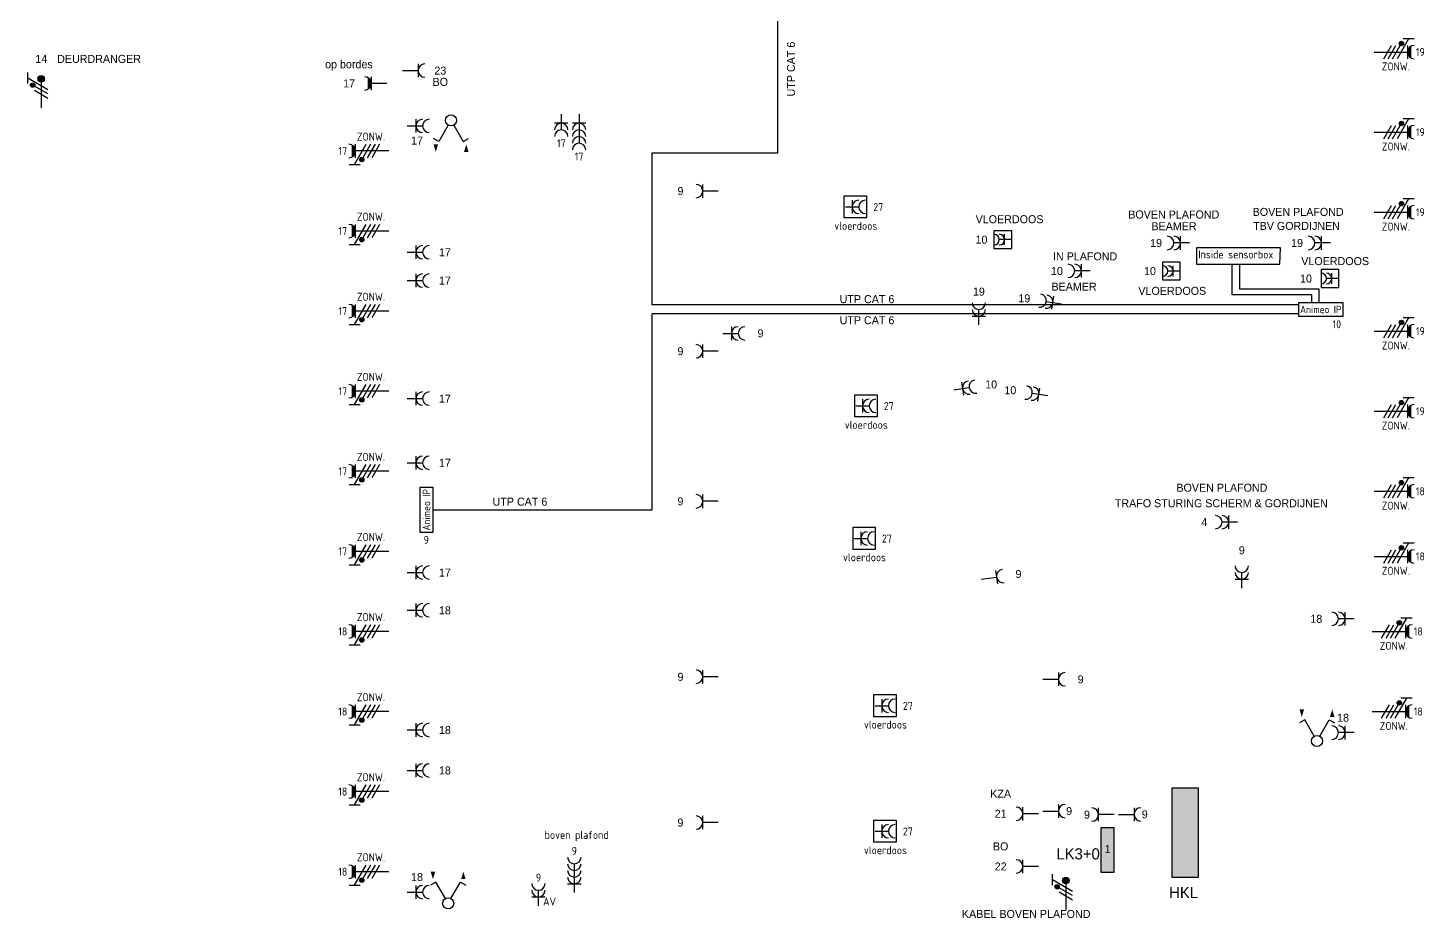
# Model space of a CAD drawing. Header units: millimetres. Extents: x -3262 to 234675, y 0 to 85156.
# Drawn here: x 81750 to 113144, y 37296 to 57305 of the extents above; entities that cross this region are included whole.
import ezdxf
from ezdxf.enums import TextEntityAlignment as Align

# ---------------------------------------------------------------- set-up
doc = ezdxf.new("R2010")
doc.units = ezdxf.units.MM
doc.header["$LTSCALE"] = 100
doc.layers.get('0').update_dxf_attribs({"linetype": 'CONTINUOUS'})
for name, color, linetype in [('EL$1----', 3, 'CONTINUOUS'), ('EL6212--', 3, 'CONTINUOUS'), ('EL6222--', 3, 'CONTINUOUS'), ('EL6223--', 3, 'CONTINUOUS')]:
    doc.layers.add(name, color=color, linetype=linetype)
doc.styles.add('buro-018', font='BUROFONT.shx', dxfattribs={"height": 180})
doc.styles.add('BURO-025', font='BUROFONT.shx', dxfattribs={"height": 250})
doc.styles.add('STABICAD-012', font='ISOCP.SHX', dxfattribs={"height": 1.2})
doc.styles.add('STABICAD-018', font='ISOCP.SHX', dxfattribs={"height": 180})

# ---------------------------------------------------------------- blocks, each defined once
blk = doc.blocks.new('111304A')
at = {"color": 0, "linetype": 'Continuous'}
for p, q in [((0, 1), (0, 4.5)), ((-1.5, 3), (1.5, 3))]:
    blk.add_line(p, q, dxfattribs=at)
for centre in [(0, 6), (0, 4.5)]:
    blk.add_arc(centre, 1.5, 180, 0, dxfattribs=at)
at = {"color": 0, "linetype": 'Continuous', "style": 'buro-018'}
for tag, p in [('CIRCUIT', (0, 8.5)), ('PANEL', (0, 11.5)), ('SUBCIRCUIT', (4.5, 8.5))]:
    blk.add_attdef(tag, text='', height=1.8, dxfattribs=at).set_placement(p, align=Align.MIDDLE)
at = {"color": 0, "linetype": 'Continuous', "style": 'buro-018', "flags": 1}
for tag, p in [('POWERCODE', (13, 8.5)), ('ARTICLECODE', (0, 0))]:
    blk.add_attdef(tag, text='', height=1.8, dxfattribs=at).set_placement(p, align=Align.MIDDLE)
blk = doc.blocks.new('E00078')
at = {"color": 0, "linetype": 'Continuous'}
for p, q in [((-3, 6.48), (-3, 8.98)), ((-3, 7.73), (1.5, 5.13)), ((0, 7.5), (0, 1)), ((1.5, 4.13), (-1.5, 5.87)), ((1.5, 3.13), (-1.5, 4.87))]:
    blk.add_line(p, q, dxfattribs=at)
at = {"color": 0, "linetype": 'Continuous', "const_width": 0.5}
blk.add_lwpolyline([(-2.18, 6.12, 1), (-1.68, 6.12, 1)], format="xyb", close=True, dxfattribs=at)
at = {"color": 0, "const_width": 0.75}
blk.add_lwpolyline([(-0.38, 7.5, 1), (0.38, 7.5, 1)], format="xyb", close=True, dxfattribs=at)
at = {"color": 0, "linetype": 'Continuous'}
for centre, radius in [((-1.93, 6.12), 0.5), ((0, 7.5), 0.75)]:
    blk.add_circle(centre, radius, dxfattribs=at)
at = {"color": 0, "linetype": 'Continuous', "style": 'buro-018'}
for tag, p in [('PANEL', (0, 14)), ('CIRCUIT', (0, 11)), ('SUBCIRCUIT', (4.5, 11))]:
    blk.add_attdef(tag, text='', height=1.8, dxfattribs=at).set_placement(p, align=Align.MIDDLE)
at = {"color": 0, "linetype": 'Continuous', "style": 'buro-018', "flags": 1}
for tag, p in [('POWERCODE', (13, 11)), ('ARTICLECODE', (0, 0))]:
    blk.add_attdef(tag, text='', height=1.8, dxfattribs=at).set_placement(p, align=Align.MIDDLE)
blk = doc.blocks.new('111304')
at = {"color": 0, "linetype": 'Continuous'}
for p, q in [((-1.5, 4.5), (1.5, 4.5)), ((0, 1), (0, 4.5))]:
    blk.add_line(p, q, dxfattribs=at)
blk.add_arc((0, 6), 1.5, 180, 0, dxfattribs=at)
at = {"color": 0, "linetype": 'Continuous', "style": 'buro-018'}
for tag, p in [('CIRCUIT', (0, 8.5)), ('PANEL', (0, 11.5)), ('SUBCIRCUIT', (4.5, 8.5))]:
    blk.add_attdef(tag, text='', height=1.8, dxfattribs=at).set_placement(p, align=Align.MIDDLE)
at = {"color": 0, "linetype": 'Continuous', "style": 'buro-018', "flags": 1}
for tag, p in [('POWERCODE', (13, 8.5)), ('ARTICLECODE', (0, 0))]:
    blk.add_attdef(tag, text='', height=1.8, dxfattribs=at).set_placement(p, align=Align.MIDDLE)
blk = doc.blocks.new('E00149')
at = {"color": 0, "linetype": 'Continuous'}
for p, q in [((2, 2), (-2, 2)), ((-2, 2), (-2, -2)), ((2, -2), (2, 2)), ((-2, -2), (2, -2))]:
    blk.add_line(p, q, dxfattribs=at)
at = {"color": 0, "linetype": 'Continuous', "style": 'buro-018'}
for tag, p in [('PANEL', (0, 7)), ('CIRCUIT', (0, 4)), ('SUBCIRCUIT', (4.5, 4)), ('TEXT1', (0, 0))]:
    blk.add_attdef(tag, text='', height=1.8, dxfattribs=at).set_placement(p, align=Align.MIDDLE)
at = {"color": 0, "linetype": 'Continuous', "style": 'buro-018', "flags": 1}
for tag, p in [('POWERCODE', (13, 4)), ('ARTICLECODE', (0, 0))]:
    blk.add_attdef(tag, text='', height=1.8, dxfattribs=at).set_placement(p, align=Align.MIDDLE)
blk = doc.blocks.new('1116A4C')
at = {"color": 0, "linetype": 'Continuous'}
for p, q in [((-5, 4), (-5, 1)), ((5, 4), (-5, 4)), ((5, 1), (5, 4)), ((-5, 1), (5, 1))]:
    blk.add_line(p, q, dxfattribs=at)
blk.add_solid([(-5, 4), (-5, 1), (5, 4), (5, 1)], dxfattribs=at)
at = {"color": 0, "linetype": 'Continuous', "style": 'buro-018'}
for tag, p in [('PANEL', (0, 15)), ('CIRCUIT', (0, 9)), ('SUBCIRCUIT', (4.5, 9)), ('PANELNAME', (0, 6))]:
    blk.add_attdef(tag, text='', height=1.8, dxfattribs=at).set_placement(p, align=Align.MIDDLE)
at = {"color": 0, "linetype": 'Continuous', "style": 'buro-018', "flags": 1}
blk.add_attdef('ARTICLECODE', text='', height=1.8, dxfattribs=at).set_placement((0, 0), align=Align.MIDDLE)
at = {"layer": 'EL6222--', "color": 1, "style": 'STABICAD-012', "flags": 1}
blk.add_attdef('CASCADINGPANEL', text='', height=1.8, rotation=90, dxfattribs=at).set_placement((903.38, 707.15), align=Align.MIDDLE_CENTER)
blk = doc.blocks.new('111304WD')
at = {"color": 0, "linetype": 'Continuous'}
for p, q in [((-1.5, 4.5), (1.5, 4.5)), ((1.3, 5.25), (-1.3, 5.25)), ((1.16, 5.05), (-1.16, 5.05)), ((0.96, 4.85), (-0.96, 4.85)), ((0.65, 4.65), (-0.65, 4.65)), ((0, 1), (0, 4.5))]:
    blk.add_line(p, q, dxfattribs=at)
blk.add_arc((0, 6), 1.5, 180, 0, dxfattribs=at)
at = {"color": 0, "linetype": 'Continuous', "style": 'buro-018'}
for tag, p in [('CIRCUIT', (0, 8.5)), ('PANEL', (0, 11.5)), ('SUBCIRCUIT', (4.5, 8.5))]:
    blk.add_attdef(tag, text='', height=1.8, dxfattribs=at).set_placement(p, align=Align.MIDDLE)
at = {"color": 0, "linetype": 'Continuous', "style": 'buro-018', "flags": 1}
for tag, p in [('POWERCODE', (13, 8.5)), ('ARTICLECODE', (0, 0))]:
    blk.add_attdef(tag, text='', height=1.8, dxfattribs=at).set_placement(p, align=Align.MIDDLE)
blk = doc.blocks.new('111304C')
at = {"color": 0, "linetype": 'Continuous'}
for p, q in [((0, 1), (0, 7.5)), ((-1.5, 3), (1.5, 3))]:
    blk.add_line(p, q, dxfattribs=at)
for centre in [(0, 9), (0, 7.5), (0, 6), (0, 4.5)]:
    blk.add_arc(centre, 1.5, 180, 0, dxfattribs=at)
at = {"color": 0, "linetype": 'Continuous', "style": 'STABICAD-018'}
for tag, p in [('PANEL', (0, 14.5)), ('CIRCUIT', (0, 11.5)), ('SUBCIRCUIT', (4.5, 11.5)), ('ARTICLECODE', (0, 0))]:
    blk.add_attdef(tag, text='', height=1.8, dxfattribs=at).set_placement(p, align=Align.MIDDLE)
at = {"color": 0, "linetype": 'Continuous', "style": 'STABICAD-018', "flags": 1}
blk.add_attdef('POWERCODE', text='', height=1.8, dxfattribs=at).set_placement((13, 11.5), align=Align.MIDDLE)
blk = doc.blocks.new('111304R')
at = {"color": 0, "linetype": 'Continuous'}
for p, q in [((-2.5, 2.5), (2.5, 2.5)), ((-2.5, -2.5), (-2.5, 2.5)), ((0, -2.25), (0, 0.75)), ((2.5, 2.5), (2.5, -2.5)), ((2.5, -2.5), (-2.5, -2.5)), ((-1.5, -0.75), (1.5, -0.75))]:
    blk.add_line(p, q, dxfattribs=at)
for centre in [(0, 2.25), (0, 0.75)]:
    blk.add_arc(centre, 1.5, 180, 0, dxfattribs=at)
at = {"color": 0, "linetype": 'Continuous', "style": 'STABICAD-018'}
for tag, p in [('PANEL', (-0.12, 6.9)), ('CIRCUIT', (-0.12, 3.9)), ('SUBCIRCUIT', (4.38, 3.9)), ('ARTICLECODE', (0, -3.5))]:
    blk.add_attdef(tag, text='', height=1.8, dxfattribs=at).set_placement(p, align=Align.MIDDLE)
at = {"color": 0, "linetype": 'Continuous', "style": 'STABICAD-018', "flags": 1}
blk.add_attdef('POWERCODE', text='', height=1.8, dxfattribs=at).set_placement((12.88, 3.9), align=Align.MIDDLE)
blk = doc.blocks.new('111405A')
at = {"color": 0, "linetype": 'Continuous'}
for p, q in [((-2.74, 7), (-3.95, 6.3)), ((-0.62, 3.33), (-2.74, 7)), ((0.62, 3.33), (2.74, 7)), ((2.74, 7), (3.95, 6.3))]:
    blk.add_line(p, q, dxfattribs=at)
for points in [[(-3.42, 7.67, 0, 1, 0), (-3.42, 9.33, 1, 1, 0)], [(3.42, 9.33, 0, 1, 0), (3.42, 7.67, 1, 1, 0)]]:
    blk.add_lwpolyline(points, format="xyseb", dxfattribs=at)
blk.add_circle((0, 2.25), 1.25, dxfattribs=at)
at = {"color": 0, "linetype": 'Continuous', "style": 'STABICAD-018'}
blk.add_attdef('ARTICLECODE', text='', height=1.8, dxfattribs=at).set_placement((0, 0), align=Align.MIDDLE)
blk = doc.blocks.new('E00113')
at = {"color": 0, "linetype": 'Continuous'}
for p, q in [((-5, 4), (-5, 1)), ((5, 4), (-5, 4)), ((5, 1), (5, 4)), ((-5, 1), (5, 1))]:
    blk.add_line(p, q, dxfattribs=at)
at = {"color": 0, "linetype": 'Continuous', "style": 'STABICAD-018'}
for tag, p in [('TEXT1', (0, 6)), ('TEXT2', (0, 2.5)), ('ARTICLECODE', (0, 0))]:
    blk.add_attdef(tag, text='', height=1.8, dxfattribs=at).set_placement(p, align=Align.MIDDLE)
blk = doc.blocks.new('111304FW')
at = {"color": 0, "linetype": 'Continuous'}
for p, q in [((-3, 9.98), (-3, 7.48)), ((-3, 8.73), (1.5, 6.13)), ((-1.5, 8.5), (1.5, 8.5)), ((1.5, 5.13), (-1.5, 6.87)), ((1.3, 9.25), (-1.3, 9.25)), ((1.16, 9.05), (-1.16, 9.05)), ((0.96, 8.85), (-0.96, 8.85)), ((0.65, 8.65), (-0.65, 8.65)), ((0, 1), (0, 8.5)), ((1.5, 4.13), (-1.5, 5.87)), ((1.5, 3.13), (-1.5, 4.87))]:
    blk.add_line(p, q, dxfattribs=at)
at = {"color": 0, "linetype": 'Continuous', "const_width": 0.5}
blk.add_lwpolyline([(-1.68, 7.12, 1), (-2.18, 7.12, 1)], format="xyb", close=True, dxfattribs=at)
at = {"color": 0, "linetype": 'Continuous'}
blk.add_circle((-1.93, 7.12), 0.5, dxfattribs=at)
blk.add_arc((0, 10), 1.5, 180, 0, dxfattribs=at)
at = {"color": 0, "linetype": 'Continuous', "style": 'STABICAD-018'}
for tag, p in [('PANEL', (0, 15.5)), ('CIRCUIT', (0, 12.5)), ('SUBCIRCUIT', (4.5, 12.5)), ('ARTICLECODE', (0, 0))]:
    blk.add_attdef(tag, text='', height=1.8, dxfattribs=at).set_placement(p, align=Align.MIDDLE)
at = {"color": 0, "linetype": 'Continuous', "style": 'STABICAD-018', "flags": 1}
blk.add_attdef('POWERCODE', text='', height=1.8, dxfattribs=at).set_placement((13, 12.5), align=Align.MIDDLE)

msp = doc.modelspace()

# ---------------------------------------------------------------- linework, layer by layer
at = {"layer": 'EL6223--'}
for p, q in [((98613, 54497), (98613, 58773)), ((95785, 51078), (95785, 54497)), ((95785, 54497), (98613, 54497)), ((110322, 51078), (95785, 51078)), ((110322, 50878), (95785, 50878)), ((95785, 46473), (95785, 50878)), ((90863, 46473), (95785, 46473))]:
    msp.add_line(p, q, dxfattribs=at)
at = {"layer": 'EL6223--', "elevation": 2730}
msp.add_lwpolyline([(109914, 52365), (108030, 52365), (108030, 51996), (109903, 51996), (109914, 52365)], dxfattribs=at)
at = {"layer": 'EL6223--'}
for points in [[(110619, 51128), (110619, 51308), (108830, 51308), (108830, 51989)], [(110787, 51128), (110787, 51435), (108998, 51435), (108998, 51989)]]:
    msp.add_lwpolyline(points, dxfattribs=at)

# ---------------------------------------------------------------- block references
at = {"layer": 'EL$1----', "linetype": 'Continuous', "xscale": 100, "yscale": 100, "zscale": 100}
for p in [(103672, 52546), (107461, 51840), (111029, 51672)]:
    msp.add_blockref('E00149', p, dxfattribs=at)
at = {"layer": 'EL6212--', "linetype": 'Continuous'}
ref = msp.add_blockref('1116A4C', (108273, 39214), dxfattribs=dict(at, xscale=200, yscale=200, zscale=200, rotation=90.00000000000001))
ref.add_attrib('PANELNAME', 'HKL', dxfattribs={"layer": '0', "color": 2, "linetype": 'ByBlock', "height": 250, "style": 'BURO-025'}).set_placement((107738, 37870), align=Align.MIDDLE)
ref = msp.add_blockref('1116A4C', (106273, 38827), dxfattribs=dict(at, xscale=99.99999999999736, yscale=99.99999999999736, zscale=99.99999999999736, rotation=90.00004168814962))
ref.add_attrib('CIRCUIT', '1', dxfattribs={"layer": '0', "color": 1, "linetype": 'ByBlock', "height": 180, "style": 'buro-018'}).set_placement((106026, 38847), align=Align.MIDDLE)
ref.add_attrib('PANELNAME', 'LK3+0', dxfattribs={"layer": '0', "color": 2, "linetype": 'ByBlock', "height": 250, "style": 'BURO-025'}).set_placement((105365, 38740), align=Align.MIDDLE)
at = {"layer": 'EL6222--', "linetype": 'Continuous'}
ref = msp.add_blockref('E00078', (82050, 55409), dxfattribs=dict(at, xscale=100, yscale=100, zscale=100))
ref.add_attrib('CIRCUIT', '14', dxfattribs={"layer": '0', "color": 1, "linetype": 'ByBlock', "height": 180, "style": 'buro-018'}).set_placement((82050, 56609), align=Align.MIDDLE)
ref.add_attrib('POWERCODE', 'DEURDRANGER', dxfattribs={"layer": '0', "color": 1, "linetype": 'ByBlock', "height": 180, "style": 'buro-018'}).set_placement((83350, 56609), align=Align.MIDDLE)
ref = msp.add_blockref('111304WD', (89923, 56058), dxfattribs=dict(at, xscale=100, yscale=100, zscale=100, rotation=89.99995831178713))
ref.add_attrib('CIRCUIT', '17', dxfattribs={"layer": '0', "color": 1, "linetype": 'ByBlock', "height": 180, "style": 'buro-018'}).set_placement((88973, 56058), align=Align.MIDDLE)
ref = msp.add_blockref('111304', (90073, 56346), dxfattribs=dict(at, xscale=100, yscale=100, zscale=100, rotation=269.9999583118478))
ref.add_attrib('CIRCUIT', '23', dxfattribs={"layer": '0', "color": 1, "linetype": 'ByBlock', "height": 180, "style": 'buro-018'}).set_placement((91023, 56346), align=Align.MIDDLE)
ref.add_attrib('POWERCODE', 'BO', dxfattribs={"layer": '0', "color": 1, "linetype": 'ByBlock', "height": 180, "style": 'buro-018'}).set_placement((91023, 56093), align=Align.MIDDLE)
ref = msp.add_blockref('111304A', (93743, 55464), dxfattribs=dict(at, xscale=100, yscale=100, rotation=180))
ref.add_attrib('CIRCUIT', '17', dxfattribs={"layer": '0', "color": 1, "linetype": 'ByBlock', "height": 180, "style": 'STABICAD-018'}).set_placement((93743, 54714), align=Align.MIDDLE)
ref = msp.add_blockref('111304C', (94143, 55464), dxfattribs=dict(at, xscale=100, yscale=100, rotation=180))
ref.add_attrib('CIRCUIT', '17', dxfattribs={"layer": '0', "color": 1, "linetype": 'ByBlock', "height": 180, "style": 'STABICAD-018'}).set_placement((94143, 54414), align=Align.MIDDLE)
ref = msp.add_blockref('111304A', (90176, 55102), dxfattribs=dict(at, xscale=100, yscale=100, zscale=100, rotation=270))
ref.add_attrib('CIRCUIT', '17', dxfattribs={"layer": '0', "color": 1, "linetype": 'ByBlock', "height": 180, "style": 'buro-018'}).set_placement((90500, 54774), align=Align.MIDDLE)
ref = msp.add_blockref('111304', (97373, 53639), dxfattribs=dict(at, xscale=100, yscale=100, zscale=100, rotation=90.00000000000001))
ref.add_attrib('CIRCUIT', '9', dxfattribs={"layer": '0', "color": 1, "linetype": 'ByBlock', "height": 180, "style": 'buro-018'}).set_placement((96423, 53639), align=Align.MIDDLE)
ref = msp.add_blockref('111304R', (100358, 53283), dxfattribs=dict(at, xscale=100, yscale=100, zscale=100, rotation=270))
ref.add_attrib('CIRCUIT', '27', dxfattribs={"layer": '0', "color": 1, "linetype": 'Continuous', "height": 180, "style": 'STABICAD-018'}).set_placement((100871, 53278), align=Align.MIDDLE)
ref.add_attrib('POWERCODE', 'vloerdoos', dxfattribs={"layer": '0', "color": 1, "linetype": 'Continuous', "height": 180, "style": 'STABICAD-018'}).set_placement((100366, 52857), align=Align.MIDDLE)
ref = msp.add_blockref('111304A', (107968, 52471), dxfattribs=dict(at, xscale=100, yscale=100, zscale=100, rotation=90.00000000000001))
ref.add_attrib('CIRCUIT', '19', dxfattribs={"layer": '0', "color": 1, "linetype": 'ByBlock', "height": 180, "style": 'buro-018'}).set_placement((107118, 52471), align=Align.MIDDLE)
ref.add_attrib('POWERCODE', 'BEAMER', dxfattribs={"layer": '0', "color": 1, "linetype": 'ByBlock', "height": 180, "style": 'buro-018'}).set_placement((107522, 52848), align=Align.MIDDLE)
ref = msp.add_blockref('111304A', (111139, 52471), dxfattribs=dict(at, xscale=100, yscale=100, zscale=100, rotation=90.00000000000001))
ref.add_attrib('CIRCUIT', '19', dxfattribs={"layer": '0', "color": 1, "linetype": 'ByBlock', "height": 180, "style": 'buro-018'}).set_placement((110289, 52471), align=Align.MIDDLE)
ref.add_attrib('POWERCODE', 'TBV GORDIJNEN', dxfattribs={"layer": '0', "color": 1, "linetype": 'ByBlock', "height": 180, "style": 'buro-018'}).set_placement((110276, 52854), align=Align.MIDDLE)
ref = msp.add_blockref('111304A', (103952, 52546), dxfattribs=dict(at, xscale=80, yscale=80, zscale=80, rotation=90.00000000000001))
ref.add_attrib('CIRCUIT', '10', dxfattribs={"layer": '0', "color": 1, "linetype": 'ByBlock', "height": 180, "style": 'buro-018'}).set_placement((103192, 52546), align=Align.MIDDLE)
ref = msp.add_blockref('111304A', (90176, 52264), dxfattribs=dict(at, xscale=100, yscale=100, zscale=100, rotation=270.0000416880915))
ref.add_attrib('CIRCUIT', '17', dxfattribs={"layer": '0', "color": 1, "linetype": 'ByBlock', "height": 180, "style": 'buro-018'}).set_placement((91126, 52264), align=Align.MIDDLE)
ref = msp.add_blockref('111304A', (105738, 51843), dxfattribs=dict(at, xscale=100, yscale=100, zscale=100, rotation=90.00000000000001))
ref.add_attrib('CIRCUIT', '10', dxfattribs={"layer": '0', "color": 1, "linetype": 'ByBlock', "height": 180, "style": 'buro-018'}).set_placement((104888, 51843), align=Align.MIDDLE)
ref.add_attrib('POWERCODE', 'BEAMER', dxfattribs={"layer": '0', "color": 1, "linetype": 'ByBlock', "height": 180, "style": 'buro-018'}).set_placement((105274, 51490), align=Align.MIDDLE)
ref = msp.add_blockref('111304A', (107741, 51840), dxfattribs=dict(at, xscale=80, yscale=80, zscale=80, rotation=89.99995831184779))
ref.add_attrib('CIRCUIT', '10', dxfattribs={"layer": '0', "color": 1, "linetype": 'ByBlock', "height": 180, "style": 'buro-018'}).set_placement((106981, 51840), align=Align.MIDDLE)
ref = msp.add_blockref('111304A', (90176, 51626), dxfattribs=dict(at, xscale=100, yscale=100, zscale=100, rotation=270))
ref.add_attrib('CIRCUIT', '17', dxfattribs={"layer": '0', "color": 1, "linetype": 'ByBlock', "height": 180, "style": 'buro-018'}).set_placement((91126, 51626), align=Align.MIDDLE)
ref = msp.add_blockref('111304A', (111309, 51672), dxfattribs=dict(at, xscale=80, yscale=80, zscale=80, rotation=89.99995831184779))
ref.add_attrib('CIRCUIT', '10', dxfattribs={"layer": '0', "color": 1, "linetype": 'ByBlock', "height": 180, "style": 'buro-018'}).set_placement((110489, 51672), align=Align.MIDDLE)
ref = msp.add_blockref('111304A', (103133, 50528), dxfattribs=dict(at, xscale=100, yscale=100, zscale=100))
ref.add_attrib('CIRCUIT', '19', dxfattribs={"layer": '0', "color": 1, "linetype": 'ByBlock', "height": 180, "style": 'buro-018'}).set_placement((103133, 51378), align=Align.MIDDLE)
ref = msp.add_blockref('111304A', (105094, 51084), dxfattribs=dict(at, xscale=100, yscale=100, zscale=100, rotation=81.35603995134225))
ref.add_attrib('CIRCUIT', '19', dxfattribs={"layer": '0', "color": 1, "linetype": 'ByBlock', "height": 180, "style": 'buro-018'}).set_placement((104155, 51227), align=Align.MIDDLE)
ref = msp.add_blockref('111304A', (97273, 50440), dxfattribs=dict(at, xscale=100, yscale=100, zscale=100, rotation=270))
ref.add_attrib('CIRCUIT', '9', dxfattribs={"layer": '0', "color": 1, "linetype": 'ByBlock', "height": 180, "style": 'buro-018'}).set_placement((98223, 50440), align=Align.MIDDLE)
ref = msp.add_blockref('111304', (97373, 50039), dxfattribs=dict(at, xscale=100, yscale=100, zscale=100, rotation=90.00000000000001))
ref.add_attrib('CIRCUIT', '9', dxfattribs={"layer": '0', "color": 1, "linetype": 'ByBlock', "height": 180, "style": 'buro-018'}).set_placement((96423, 50039), align=Align.MIDDLE)
ref = msp.add_blockref('111304A', (102469, 49156), dxfattribs=dict(at, xscale=100, yscale=100, zscale=100, rotation=278.2105071801545))
ref.add_attrib('CIRCUIT', '10', dxfattribs={"layer": '0', "color": 1, "linetype": 'ByBlock', "height": 180, "style": 'buro-018'}).set_placement((103409, 49292), align=Align.MIDDLE)
ref = msp.add_blockref('111304A', (90176, 48972), dxfattribs=dict(at, xscale=100, yscale=100, zscale=100, rotation=270.0000416881522))
ref.add_attrib('CIRCUIT', '17', dxfattribs={"layer": '0', "color": 1, "linetype": 'ByBlock', "height": 180, "style": 'buro-018'}).set_placement((91126, 48972), align=Align.MIDDLE)
ref = msp.add_blockref('111304R', (100593, 48810), dxfattribs=dict(at, xscale=100, yscale=100, zscale=100, rotation=270))
ref.add_attrib('CIRCUIT', '27', dxfattribs={"layer": '0', "color": 1, "linetype": 'Continuous', "height": 180, "style": 'STABICAD-018'}).set_placement((101106, 48805), align=Align.MIDDLE)
ref.add_attrib('POWERCODE', 'vloerdoos', dxfattribs={"layer": '0', "color": 1, "linetype": 'Continuous', "height": 180, "style": 'STABICAD-018'}).set_placement((100601, 48384), align=Align.MIDDLE)
ref = msp.add_blockref('111304A', (104780, 49018), dxfattribs=dict(at, xscale=99.99999999999999, yscale=99.99999999999999, zscale=99.99999999999999, rotation=81.35608911313504))
ref.add_attrib('CIRCUIT', '10', dxfattribs={"layer": '0', "color": 1, "linetype": 'ByBlock', "height": 180, "style": 'buro-018'}).set_placement((103841, 49161), align=Align.MIDDLE)
ref = msp.add_blockref('111304A', (90176, 47530), dxfattribs=dict(at, xscale=100, yscale=100, zscale=100, rotation=270))
ref.add_attrib('CIRCUIT', '17', dxfattribs={"layer": '0', "color": 1, "linetype": 'ByBlock', "height": 180, "style": 'buro-018'}).set_placement((91126, 47530), align=Align.MIDDLE)
ref = msp.add_blockref('111304', (97373, 46664), dxfattribs=dict(at, xscale=100, yscale=100, zscale=100, rotation=89.99995831184779))
ref.add_attrib('CIRCUIT', '9', dxfattribs={"layer": '0', "color": 1, "linetype": 'ByBlock', "height": 180, "style": 'buro-018'}).set_placement((96423, 46664), align=Align.MIDDLE)
ref = msp.add_blockref('111304A', (109052, 46196), dxfattribs=dict(at, xscale=100, yscale=100, zscale=100, rotation=90.00000000000001))
ref.add_attrib('CIRCUIT', '4', dxfattribs={"layer": '0', "color": 1, "linetype": 'ByBlock', "height": 180, "style": 'buro-018'}).set_placement((108202, 46196), align=Align.MIDDLE)
ref.add_attrib('POWERCODE', 'TRAFO STURING SCHERM & GORDIJNEN', dxfattribs={"layer": '0', "color": 1, "linetype": 'ByBlock', "height": 180, "style": 'buro-018'}).set_placement((108585, 46621), align=Align.MIDDLE)
ref = msp.add_blockref('111304R', (100554, 45832), dxfattribs=dict(at, xscale=100, yscale=100, zscale=100, rotation=270))
ref.add_attrib('CIRCUIT', '27', dxfattribs={"layer": '0', "color": 1, "linetype": 'Continuous', "height": 180, "style": 'STABICAD-018'}).set_placement((101066, 45827), align=Align.MIDDLE)
ref.add_attrib('POWERCODE', 'vloerdoos', dxfattribs={"layer": '0', "color": 1, "linetype": 'Continuous', "height": 180, "style": 'STABICAD-018'}).set_placement((100562, 45406), align=Align.MIDDLE)
ref = msp.add_blockref('111304A', (109046, 44614), dxfattribs=dict(at, xscale=100, yscale=100, zscale=100))
ref.add_attrib('CIRCUIT', '9', dxfattribs={"layer": '0', "color": 1, "linetype": 'ByBlock', "height": 180, "style": 'buro-018'}).set_placement((109046, 45564), align=Align.MIDDLE)
ref = msp.add_blockref('111304A', (90176, 45064), dxfattribs=dict(at, xscale=100, yscale=100, zscale=100, rotation=270.0000416880915))
ref.add_attrib('CIRCUIT', '17', dxfattribs={"layer": '0', "color": 1, "linetype": 'ByBlock', "height": 180, "style": 'buro-018'}).set_placement((91126, 45064), align=Align.MIDDLE)
ref = msp.add_blockref('111304', (103084, 44897), dxfattribs=dict(at, xscale=99.99999999999999, yscale=99.99999999999999, zscale=99.99999999999999, rotation=278.2105282068974))
ref.add_attrib('CIRCUIT', '9', dxfattribs={"layer": '0', "color": 1, "linetype": 'ByBlock', "height": 180, "style": 'buro-018'}).set_placement((104024, 45032), align=Align.MIDDLE)
ref = msp.add_blockref('111304A', (90176, 44214), dxfattribs=dict(at, xscale=100, yscale=100, zscale=100, rotation=270))
ref.add_attrib('CIRCUIT', '18', dxfattribs={"layer": '0', "color": 1, "linetype": 'ByBlock', "height": 180, "style": 'buro-018'}).set_placement((91126, 44214), align=Align.MIDDLE)
ref = msp.add_blockref('111304A', (111670, 44023), dxfattribs=dict(at, xscale=100, yscale=100, zscale=100, rotation=90.00000000000001))
ref.add_attrib('CIRCUIT', '18', dxfattribs={"layer": '0', "color": 1, "linetype": 'ByBlock', "height": 180, "style": 'buro-018'}).set_placement((110720, 44023), align=Align.MIDDLE)
ref = msp.add_blockref('111304', (97373, 42720), dxfattribs=dict(at, xscale=100, yscale=100, zscale=100, rotation=90.00000000000001))
ref.add_attrib('CIRCUIT', '9', dxfattribs={"layer": '0', "color": 1, "linetype": 'ByBlock', "height": 180, "style": 'buro-018'}).set_placement((96423, 42720), align=Align.MIDDLE)
ref = msp.add_blockref('111304', (104473, 42663), dxfattribs=dict(at, xscale=100, yscale=100, zscale=100, rotation=270.0000416882129))
ref.add_attrib('CIRCUIT', '9', dxfattribs={"layer": '0', "color": 1, "linetype": 'ByBlock', "height": 180, "style": 'buro-018'}).set_placement((105423, 42663), align=Align.MIDDLE)
ref = msp.add_blockref('111304R', (101024, 42070), dxfattribs=dict(at, xscale=100, yscale=100, zscale=100, rotation=270))
ref.add_attrib('CIRCUIT', '27', dxfattribs={"layer": '0', "color": 1, "linetype": 'Continuous', "height": 180, "style": 'STABICAD-018'}).set_placement((101537, 42066), align=Align.MIDDLE)
ref.add_attrib('POWERCODE', 'vloerdoos', dxfattribs={"layer": '0', "color": 1, "linetype": 'Continuous', "height": 180, "style": 'STABICAD-018'}).set_placement((101032, 41645), align=Align.MIDDLE)
ref = msp.add_blockref('111304A', (111670, 41464), dxfattribs=dict(at, xscale=100, yscale=100, zscale=100, rotation=90.00000000000001))
ref.add_attrib('CIRCUIT', '18', dxfattribs={"layer": '0', "color": 1, "linetype": 'ByBlock', "height": 180, "style": 'buro-018'}).set_placement((111322, 41800), align=Align.MIDDLE)
ref = msp.add_blockref('111304A', (90176, 41524), dxfattribs=dict(at, xscale=100, yscale=100, zscale=100, rotation=270.0000416881522))
ref.add_attrib('CIRCUIT', '18', dxfattribs={"layer": '0', "color": 1, "linetype": 'ByBlock', "height": 180, "style": 'buro-018'}).set_placement((91126, 41524), align=Align.MIDDLE)
ref = msp.add_blockref('111304A', (90176, 40614), dxfattribs=dict(at, xscale=100, yscale=100, zscale=100, rotation=270))
ref.add_attrib('CIRCUIT', '18', dxfattribs={"layer": '0', "color": 1, "linetype": 'ByBlock', "height": 180, "style": 'buro-018'}).set_placement((91126, 40614), align=Align.MIDDLE)
ref = msp.add_blockref('111304', (104573, 39642), dxfattribs=dict(at, xscale=100, yscale=100, zscale=100, rotation=90.00000000000001))
ref.add_attrib('CIRCUIT', '21', dxfattribs={"layer": '0', "color": 1, "linetype": 'ByBlock', "height": 180, "style": 'buro-018'}).set_placement((103623, 39642), align=Align.MIDDLE)
ref.add_attrib('POWERCODE', 'KZA', dxfattribs={"layer": '0', "color": 1, "linetype": 'ByBlock', "height": 180, "style": 'buro-018'}).set_placement((103623, 40092), align=Align.MIDDLE)
ref = msp.add_blockref('111304', (97373, 39443), dxfattribs=dict(at, xscale=100, yscale=100, zscale=100, rotation=90.00000000000001))
ref.add_attrib('CIRCUIT', '9', dxfattribs={"layer": '0', "color": 1, "linetype": 'ByBlock', "height": 180, "style": 'buro-018'}).set_placement((96423, 39443), align=Align.MIDDLE)
ref = msp.add_blockref('111304', (104473, 39702), dxfattribs=dict(at, xscale=100, yscale=100, zscale=100, rotation=270))
ref.add_attrib('CIRCUIT', '9', dxfattribs={"layer": '0', "color": 1, "linetype": 'ByBlock', "height": 180, "style": 'buro-018'}).set_placement((105163, 39702), align=Align.MIDDLE)
ref = msp.add_blockref('111304', (106273, 39621), dxfattribs=dict(at, xscale=100, yscale=100, zscale=100, rotation=90.00000000000001))
ref.add_attrib('CIRCUIT', '9', dxfattribs={"layer": '0', "color": 1, "linetype": 'ByBlock', "height": 180, "style": 'buro-018'}).set_placement((105564, 39621), align=Align.MIDDLE)
ref = msp.add_blockref('111304', (106173, 39628), dxfattribs=dict(at, xscale=100, yscale=100, zscale=100, rotation=270))
ref.add_attrib('CIRCUIT', '9', dxfattribs={"layer": '0', "color": 1, "linetype": 'ByBlock', "height": 180, "style": 'buro-018'}).set_placement((106863, 39628), align=Align.MIDDLE)
ref = msp.add_blockref('111304C', (94037, 37769), dxfattribs=dict(at, xscale=100, yscale=100, zscale=100))
ref.add_attrib('CIRCUIT', '9', dxfattribs={"layer": '0', "color": 1, "linetype": 'Continuous', "height": 180, "style": 'STABICAD-018'}).set_placement((94037, 38807), align=Align.MIDDLE)
ref.add_attrib('POWERCODE', 'boven plafond', dxfattribs={"layer": '0', "color": 1, "linetype": 'Continuous', "height": 180, "style": 'STABICAD-018'}).set_placement((94088, 39138), align=Align.MIDDLE)
ref = msp.add_blockref('111304R', (101024, 39249), dxfattribs=dict(at, xscale=100, yscale=100, zscale=100, rotation=270))
ref.add_attrib('CIRCUIT', '27', dxfattribs={"layer": '0', "color": 1, "linetype": 'Continuous', "height": 180, "style": 'STABICAD-018'}).set_placement((101537, 39244), align=Align.MIDDLE)
ref.add_attrib('POWERCODE', 'vloerdoos', dxfattribs={"layer": '0', "color": 1, "linetype": 'Continuous', "height": 180, "style": 'STABICAD-018'}).set_placement((101032, 38823), align=Align.MIDDLE)
ref = msp.add_blockref('111304', (104573, 38458), dxfattribs=dict(at, xscale=100, yscale=100, zscale=100, rotation=90.00000000000001))
ref.add_attrib('CIRCUIT', '22', dxfattribs={"layer": '0', "color": 1, "linetype": 'ByBlock', "height": 180, "style": 'buro-018'}).set_placement((103623, 38458), align=Align.MIDDLE)
ref.add_attrib('POWERCODE', 'BO', dxfattribs={"layer": '0', "color": 1, "linetype": 'ByBlock', "height": 180, "style": 'buro-018'}).set_placement((103623, 38908), align=Align.MIDDLE)
ref = msp.add_blockref('111304A', (90176, 37880), dxfattribs=dict(at, xscale=100, yscale=100, zscale=100, rotation=270))
ref.add_attrib('CIRCUIT', '18', dxfattribs={"layer": '0', "color": 1, "linetype": 'ByBlock', "height": 180, "style": 'buro-018'}).set_placement((90499, 38218), align=Align.MIDDLE)
ref = msp.add_blockref('111304A', (93230, 37472), dxfattribs=dict(at, xscale=100, yscale=100, zscale=100))
ref.add_attrib('CIRCUIT', '9', dxfattribs={"layer": '0', "color": 1, "linetype": 'Continuous', "height": 180, "style": 'STABICAD-018'}).set_placement((93230, 38206), align=Align.MIDDLE)
ref.add_attrib('POWERCODE', 'AV', dxfattribs={"layer": '0', "color": 1, "linetype": 'Continuous', "height": 180, "style": 'STABICAD-018'}).set_placement((93480, 37668), align=Align.MIDDLE)
at = {"layer": 'EL6222--', "linetype": 'Continuous', "xscale": 100, "yscale": 100, "zscale": 100}
msp.add_blockref('E00078', (105087, 37389), dxfattribs=at)
at = {"layer": 'EL6223--', "linetype": 'Continuous'}
ref = msp.add_blockref('111304FW', (111923, 56763), dxfattribs=dict(at, xscale=100, yscale=100, zscale=100, rotation=270))
ref.add_attrib('CIRCUIT', '19', dxfattribs={"layer": '0', "color": 1, "linetype": 'Continuous', "height": 180, "style": 'STABICAD-018'}).set_placement((113060, 56763), align=Align.MIDDLE)
ref.add_attrib('POWERCODE', 'ZONW.', dxfattribs={"layer": '0', "color": 1, "linetype": 'Continuous', "height": 180, "style": 'STABICAD-018'}).set_placement((112509, 56440), align=Align.MIDDLE)
at = {"layer": 'EL6223--', "linetype": 'Continuous', "xscale": 100, "yscale": 100, "zscale": 100, "rotation": 180}
msp.add_blockref('111405A', (91265, 55453), dxfattribs=at)
at = {"layer": 'EL6223--', "linetype": 'Continuous'}
ref = msp.add_blockref('111304FW', (111923, 54963), dxfattribs=dict(at, xscale=100, yscale=100, zscale=100, rotation=270))
ref.add_attrib('CIRCUIT', '19', dxfattribs={"layer": '0', "color": 1, "linetype": 'Continuous', "height": 180, "style": 'STABICAD-018'}).set_placement((113060, 54963), align=Align.MIDDLE)
ref.add_attrib('POWERCODE', 'ZONW.', dxfattribs={"layer": '0', "color": 1, "linetype": 'Continuous', "height": 180, "style": 'STABICAD-018'}).set_placement((112509, 54640), align=Align.MIDDLE)
ref = msp.add_blockref('111304FW', (89969, 54539), dxfattribs=dict(at, xscale=100, yscale=100, zscale=100, rotation=90.00000000000001))
ref.add_attrib('CIRCUIT', '17', dxfattribs={"layer": '0', "color": 1, "linetype": 'Continuous', "height": 180, "style": 'STABICAD-018'}).set_placement((88831, 54539), align=Align.MIDDLE)
ref.add_attrib('POWERCODE', 'ZONW.', dxfattribs={"layer": '0', "color": 1, "linetype": 'Continuous', "height": 180, "style": 'STABICAD-018'}).set_placement((89463, 54862), align=Align.MIDDLE)
ref = msp.add_blockref('111304FW', (111923, 53163), dxfattribs=dict(at, xscale=100, yscale=100, zscale=100, rotation=270))
ref.add_attrib('CIRCUIT', '19', dxfattribs={"layer": '0', "color": 1, "linetype": 'Continuous', "height": 180, "style": 'STABICAD-018'}).set_placement((113060, 53163), align=Align.MIDDLE)
ref.add_attrib('POWERCODE', 'ZONW.', dxfattribs={"layer": '0', "color": 1, "linetype": 'Continuous', "height": 180, "style": 'STABICAD-018'}).set_placement((112509, 52840), align=Align.MIDDLE)
ref = msp.add_blockref('111304FW', (89969, 52739), dxfattribs=dict(at, xscale=100, yscale=100, zscale=100, rotation=90.00000000000001))
ref.add_attrib('CIRCUIT', '17', dxfattribs={"layer": '0', "color": 1, "linetype": 'Continuous', "height": 180, "style": 'STABICAD-018'}).set_placement((88831, 52739), align=Align.MIDDLE)
ref.add_attrib('POWERCODE', 'ZONW.', dxfattribs={"layer": '0', "color": 1, "linetype": 'Continuous', "height": 180, "style": 'STABICAD-018'}).set_placement((89463, 53062), align=Align.MIDDLE)
ref = msp.add_blockref('111304FW', (89969, 50939), dxfattribs=dict(at, xscale=100, yscale=100, zscale=100, rotation=90.00000000000001))
ref.add_attrib('CIRCUIT', '17', dxfattribs={"layer": '0', "color": 1, "linetype": 'Continuous', "height": 180, "style": 'STABICAD-018'}).set_placement((88831, 50939), align=Align.MIDDLE)
ref.add_attrib('POWERCODE', 'ZONW.', dxfattribs={"layer": '0', "color": 1, "linetype": 'Continuous', "height": 180, "style": 'STABICAD-018'}).set_placement((89463, 51262), align=Align.MIDDLE)
ref = msp.add_blockref('E00113', (110822, 50728), dxfattribs=dict(at, xscale=100, yscale=100, zscale=100))
ref.add_attrib('TEXT1', '10', dxfattribs={"layer": '0', "color": 1, "linetype": 'Continuous', "height": 180, "style": 'STABICAD-018'}).set_placement((111183, 50645), align=Align.MIDDLE)
ref.add_attrib('TEXT2', 'Animeo IP', dxfattribs={"layer": '0', "color": 1, "linetype": 'Continuous', "height": 170, "style": 'STABICAD-018'}).set_placement((110822, 50978), align=Align.MIDDLE)
ref = msp.add_blockref('111304FW', (111923, 50490), dxfattribs=dict(at, xscale=100, yscale=100, zscale=100, rotation=270))
ref.add_attrib('CIRCUIT', '19', dxfattribs={"layer": '0', "color": 1, "linetype": 'Continuous', "height": 180, "style": 'STABICAD-018'}).set_placement((113060, 50490), align=Align.MIDDLE)
ref.add_attrib('POWERCODE', 'ZONW.', dxfattribs={"layer": '0', "color": 1, "linetype": 'Continuous', "height": 180, "style": 'STABICAD-018'}).set_placement((112509, 50167), align=Align.MIDDLE)
ref = msp.add_blockref('111304FW', (89969, 49139), dxfattribs=dict(at, xscale=100, yscale=100, zscale=100, rotation=90.00000000000001))
ref.add_attrib('CIRCUIT', '17', dxfattribs={"layer": '0', "color": 1, "linetype": 'Continuous', "height": 180, "style": 'STABICAD-018'}).set_placement((88831, 49139), align=Align.MIDDLE)
ref.add_attrib('POWERCODE', 'ZONW.', dxfattribs={"layer": '0', "color": 1, "linetype": 'Continuous', "height": 180, "style": 'STABICAD-018'}).set_placement((89463, 49462), align=Align.MIDDLE)
ref = msp.add_blockref('111304FW', (111923, 48690), dxfattribs=dict(at, xscale=100, yscale=100, zscale=100, rotation=270))
ref.add_attrib('CIRCUIT', '19', dxfattribs={"layer": '0', "color": 1, "linetype": 'Continuous', "height": 180, "style": 'STABICAD-018'}).set_placement((113060, 48690), align=Align.MIDDLE)
ref.add_attrib('POWERCODE', 'ZONW.', dxfattribs={"layer": '0', "color": 1, "linetype": 'Continuous', "height": 180, "style": 'STABICAD-018'}).set_placement((112509, 48367), align=Align.MIDDLE)
ref = msp.add_blockref('111304FW', (89969, 47339), dxfattribs=dict(at, xscale=100, yscale=100, zscale=100, rotation=90.00000000000001))
ref.add_attrib('CIRCUIT', '17', dxfattribs={"layer": '0', "color": 1, "linetype": 'Continuous', "height": 180, "style": 'STABICAD-018'}).set_placement((88831, 47339), align=Align.MIDDLE)
ref.add_attrib('POWERCODE', 'ZONW.', dxfattribs={"layer": '0', "color": 1, "linetype": 'Continuous', "height": 180, "style": 'STABICAD-018'}).set_placement((89463, 47662), align=Align.MIDDLE)
ref = msp.add_blockref('111304FW', (111923, 46890), dxfattribs=dict(at, xscale=100, yscale=100, zscale=100, rotation=270))
ref.add_attrib('CIRCUIT', '18', dxfattribs={"layer": '0', "color": 1, "linetype": 'Continuous', "height": 180, "style": 'STABICAD-018'}).set_placement((113060, 46890), align=Align.MIDDLE)
ref.add_attrib('POWERCODE', 'ZONW.', dxfattribs={"layer": '0', "color": 1, "linetype": 'Continuous', "height": 180, "style": 'STABICAD-018'}).set_placement((112509, 46567), align=Align.MIDDLE)
ref = msp.add_blockref('E00113', (90963, 46473), dxfattribs=dict(at, xscale=100, yscale=100, zscale=100, rotation=90.00000000000001))
ref.add_attrib('TEXT1', '9', dxfattribs={"layer": '0', "color": 1, "linetype": 'Continuous', "height": 180, "style": 'STABICAD-018'}).set_placement((90709, 45796), align=Align.MIDDLE)
ref.add_attrib('TEXT2', 'Animeo IP', dxfattribs={"layer": '0', "color": 1, "linetype": 'Continuous', "height": 170, "rotation": 90, "style": 'STABICAD-018'}).set_placement((90713, 46473), align=Align.MIDDLE)
ref = msp.add_blockref('111304FW', (89969, 45539), dxfattribs=dict(at, xscale=100, yscale=100, zscale=100, rotation=90.00000000000001))
ref.add_attrib('CIRCUIT', '17', dxfattribs={"layer": '0', "color": 1, "linetype": 'Continuous', "height": 180, "style": 'STABICAD-018'}).set_placement((88831, 45539), align=Align.MIDDLE)
ref.add_attrib('POWERCODE', 'ZONW.', dxfattribs={"layer": '0', "color": 1, "linetype": 'Continuous', "height": 180, "style": 'STABICAD-018'}).set_placement((89463, 45862), align=Align.MIDDLE)
ref = msp.add_blockref('111304FW', (111923, 45426), dxfattribs=dict(at, xscale=100, yscale=100, zscale=100, rotation=270))
ref.add_attrib('CIRCUIT', '18', dxfattribs={"layer": '0', "color": 1, "linetype": 'Continuous', "height": 180, "style": 'STABICAD-018'}).set_placement((113060, 45426), align=Align.MIDDLE)
ref.add_attrib('POWERCODE', 'ZONW.', dxfattribs={"layer": '0', "color": 1, "linetype": 'Continuous', "height": 180, "style": 'STABICAD-018'}).set_placement((112509, 45103), align=Align.MIDDLE)
ref = msp.add_blockref('111304FW', (89969, 43739), dxfattribs=dict(at, xscale=100, yscale=100, zscale=100, rotation=90.00000000000001))
ref.add_attrib('CIRCUIT', '18', dxfattribs={"layer": '0', "color": 1, "linetype": 'Continuous', "height": 180, "style": 'STABICAD-018'}).set_placement((88831, 43739), align=Align.MIDDLE)
ref.add_attrib('POWERCODE', 'ZONW.', dxfattribs={"layer": '0', "color": 1, "linetype": 'Continuous', "height": 180, "style": 'STABICAD-018'}).set_placement((89463, 44062), align=Align.MIDDLE)
ref = msp.add_blockref('111304FW', (111877, 43739), dxfattribs=dict(at, xscale=100, yscale=100, zscale=100, rotation=270))
ref.add_attrib('CIRCUIT', '18', dxfattribs={"layer": '0', "color": 1, "linetype": 'Continuous', "height": 180, "style": 'STABICAD-018'}).set_placement((113014, 43739), align=Align.MIDDLE)
ref.add_attrib('POWERCODE', 'ZONW.', dxfattribs={"layer": '0', "color": 1, "linetype": 'Continuous', "height": 180, "style": 'STABICAD-018'}).set_placement((112463, 43416), align=Align.MIDDLE)
ref = msp.add_blockref('111304FW', (89969, 41939), dxfattribs=dict(at, xscale=100, yscale=100, zscale=100, rotation=90.00000000000001))
ref.add_attrib('CIRCUIT', '18', dxfattribs={"layer": '0', "color": 1, "linetype": 'Continuous', "height": 180, "style": 'STABICAD-018'}).set_placement((88831, 41939), align=Align.MIDDLE)
ref.add_attrib('POWERCODE', 'ZONW.', dxfattribs={"layer": '0', "color": 1, "linetype": 'Continuous', "height": 180, "style": 'STABICAD-018'}).set_placement((89463, 42262), align=Align.MIDDLE)
ref = msp.add_blockref('111304FW', (111877, 41939), dxfattribs=dict(at, xscale=100, yscale=100, zscale=100, rotation=270))
ref.add_attrib('CIRCUIT', '18', dxfattribs={"layer": '0', "color": 1, "linetype": 'Continuous', "height": 180, "style": 'STABICAD-018'}).set_placement((113014, 41939), align=Align.MIDDLE)
ref.add_attrib('POWERCODE', 'ZONW.', dxfattribs={"layer": '0', "color": 1, "linetype": 'Continuous', "height": 180, "style": 'STABICAD-018'}).set_placement((112463, 41616), align=Align.MIDDLE)
at = {"layer": 'EL6223--', "linetype": 'Continuous', "xscale": 100, "yscale": 100, "zscale": 100}
for p in [(110737, 41052), (91200, 37404)]:
    msp.add_blockref('111405A', p, dxfattribs=at)
at = {"layer": 'EL6223--', "linetype": 'Continuous'}
ref = msp.add_blockref('111304FW', (89969, 40139), dxfattribs=dict(at, xscale=100, yscale=100, zscale=100, rotation=90.00000000000001))
ref.add_attrib('CIRCUIT', '18', dxfattribs={"layer": '0', "color": 1, "linetype": 'Continuous', "height": 180, "style": 'STABICAD-018'}).set_placement((88831, 40139), align=Align.MIDDLE)
ref.add_attrib('POWERCODE', 'ZONW.', dxfattribs={"layer": '0', "color": 1, "linetype": 'Continuous', "height": 180, "style": 'STABICAD-018'}).set_placement((89463, 40462), align=Align.MIDDLE)
ref = msp.add_blockref('111304FW', (89969, 38339), dxfattribs=dict(at, xscale=100, yscale=100, zscale=100, rotation=90.00000000000001))
ref.add_attrib('CIRCUIT', '18', dxfattribs={"layer": '0', "color": 1, "linetype": 'Continuous', "height": 180, "style": 'STABICAD-018'}).set_placement((88831, 38339), align=Align.MIDDLE)
ref.add_attrib('POWERCODE', 'ZONW.', dxfattribs={"layer": '0', "color": 1, "linetype": 'Continuous', "height": 180, "style": 'STABICAD-018'}).set_placement((89463, 38662), align=Align.MIDDLE)

# ---------------------------------------------------------------- texts
at = {"layer": 'EL6222--', "style": 'buro-018'}
for s, p in [('op bordes', (88433, 56399)), ('VLOERDOOS', (103061, 52915)), ('BOVEN PLAFOND', (106493, 53021)), ('BOVEN PLAFOND', (109290, 53080)), ('IN PLAFOND', (104800, 52080)), ('VLOERDOOS', (110383, 51974)), ('VLOERDOOS', (106720, 51305)), ('BOVEN PLAFOND', (107575, 46880)), ('KABEL BOVEN PLAFOND', (102753, 37299))]:
    msp.add_text(s, height=180, dxfattribs=at).set_placement(p)
at = {"layer": 'EL6223--', "style": 'buro-018'}
msp.add_text('UTP CAT 6', height=180, rotation=90, dxfattribs=at).set_placement((98999, 55766))
at = {"layer": 'EL6223--'}
for s, style, p in [('Inside sensorbox', 'STABICAD-018', (108069, 52124, 2730)), ('UTP CAT 6', 'buro-018', (100003, 51119)), ('UTP CAT 6', 'buro-018', (100003, 50644)), ('UTP CAT 6', 'buro-018', (92198, 46567))]:
    msp.add_text(s, height=180, dxfattribs=dict(at, style=style)).set_placement(p)

doc.saveas('drawing.dxf')
